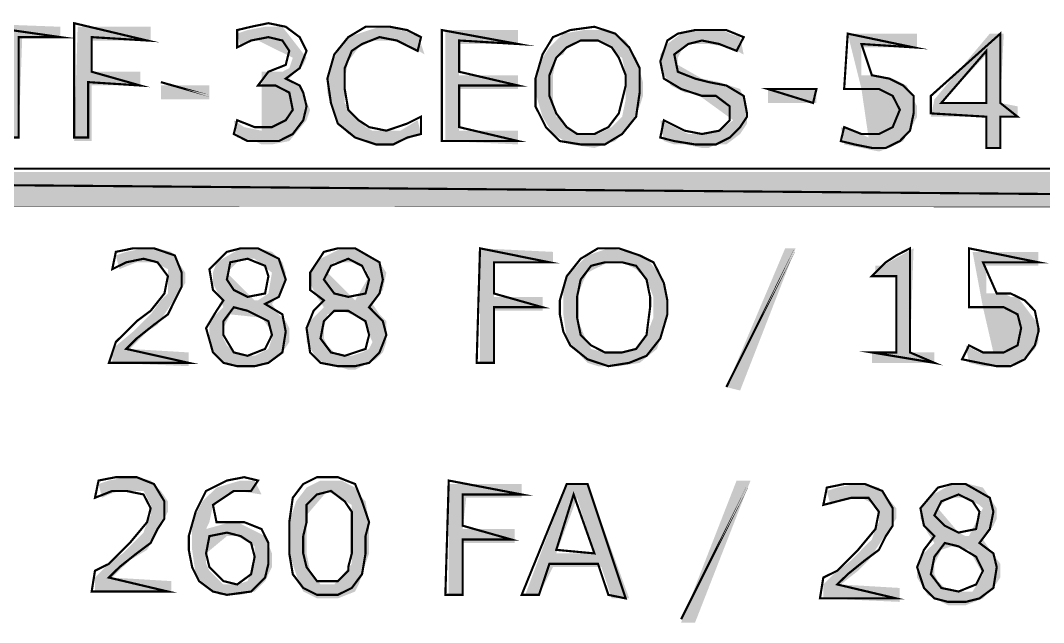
# Model space of a CAD drawing. Header units: millimetres. Extents: x 688550 to 690417, y 7458888 to 7459543.
# Drawn here: x 689739.6 to 689761.46, y 7459321.32 to 7459334.19 of the extents above; entities that cross this region are included whole.
import ezdxf

# ---------------------------------------------------------------- set-up
doc = ezdxf.new("R2010")
doc.units = ezdxf.units.MM
doc.header["$LTSCALE"] = 3
doc.header["$MEASUREMENT"] = 0
doc.layers.add('H', color=7, linetype='Continuous')
doc.layers.add('P', color=7, linetype='Continuous')

msp = doc.modelspace()

# ---------------------------------------------------------------- hatches: boundary and pattern name
at = {"layer": 'H', "linetype": 'Continuous'}
for points in [[(689739.272, 7459331.686), (689739.272, 7459333.833), (689738.458, 7459333.833), (689738.458, 7459334.131), (689740.457, 7459334.055), (689740.457, 7459333.833), (689739.642, 7459333.833), (689739.566, 7459331.686), (689739.272, 7459331.686)], [(689740.751, 7459331.611), (689740.826, 7459334.055), (689742.385, 7459334.055), (689742.385, 7459333.761), (689741.125, 7459333.761), (689741.125, 7459333.093), (689742.162, 7459333.093), (689742.162, 7459332.799), (689741.125, 7459332.799), (689741.125, 7459331.611), (689740.751, 7459331.611)], [(689744.753, 7459331.539), (689744.606, 7459331.611), (689744.233, 7459331.686), (689744.161, 7459332.056), (689744.384, 7459331.909), (689744.753, 7459331.833), (689744.753, 7459332.799), (689744.753, 7459333.093), (689744.976, 7459333.093), (689745.199, 7459333.093), (689745.346, 7459333.169), (689745.421, 7459333.392), (689744.678, 7459333.761), (689744.531, 7459333.761), (689744.308, 7459333.614), (689744.233, 7459333.908), (689744.455, 7459333.984), (689744.829, 7459334.055), (689745.052, 7459334.055), (689745.199, 7459334.055), (689745.715, 7459333.392), (689745.644, 7459333.24), (689745.493, 7459333.093), (689745.346, 7459332.946), (689745.421, 7459332.871), (689745.568, 7459332.799), (689745.791, 7459332.279), (689745.715, 7459332.056), (689745.346, 7459331.611), (689744.976, 7459331.539), (689744.753, 7459331.539)], [(689747.273, 7459331.539), (689746.975, 7459331.611), (689746.606, 7459331.762), (689746.459, 7459331.909), (689746.307, 7459332.132), (689746.236, 7459332.354), (689746.16, 7459332.648), (689746.16, 7459332.946), (689746.236, 7459333.24), (689746.459, 7459333.686), (689746.606, 7459333.833), (689746.828, 7459333.908), (689747.273, 7459334.055), (689747.496, 7459334.055), (689747.719, 7459333.984), (689748.088, 7459333.908), (689748.235, 7459333.463), (689747.866, 7459333.686), (689747.496, 7459333.761), (689747.273, 7459333.761), (689747.122, 7459333.761), (689746.975, 7459333.686), (689746.828, 7459333.614), (689746.606, 7459333.316), (689746.53, 7459332.946), (689746.53, 7459332.648), (689746.53, 7459332.426), (689746.753, 7459332.132), (689746.975, 7459331.909), (689747.122, 7459331.833), (689747.273, 7459331.833), (689747.496, 7459331.833), (689747.719, 7459331.833), (689748.088, 7459332.056), (689748.16, 7459331.762), (689747.567, 7459331.539), (689747.273, 7459331.539)], [(689750.234, 7459331.539), (689748.68, 7459331.611), (689748.68, 7459333.984), (689750.234, 7459333.984), (689750.234, 7459333.686), (689748.974, 7459333.686), (689748.974, 7459333.018), (689750.234, 7459333.018), (689750.234, 7459332.724), (689748.974, 7459332.724), (689748.974, 7459331.833), (689750.234, 7459331.833), (689750.234, 7459331.539)], [(689751.864, 7459331.464), (689751.347, 7459331.539), (689751.57, 7459331.762), (689751.94, 7459331.762), (689752.234, 7459331.909), (689752.309, 7459331.985), (689752.456, 7459332.132), (689752.532, 7459332.501), (689752.532, 7459332.724), (689752.532, 7459333.018), (689752.456, 7459333.392), (689752.309, 7459333.463), (689752.234, 7459333.614), (689751.94, 7459333.761), (689751.57, 7459333.761), (689751.272, 7459333.614), (689751.2, 7459333.463), (689751.049, 7459333.392), (689750.978, 7459333.018), (689750.978, 7459332.501), (689751.049, 7459332.132), (689751.2, 7459332.056), (689751.272, 7459331.909), (689751.57, 7459331.762), (689751.347, 7459331.539), (689750.978, 7459331.762), (689750.755, 7459332.132), (689750.604, 7459332.648), (689750.604, 7459332.871), (689750.68, 7459333.169), (689750.755, 7459333.392), (689750.902, 7459333.614), (689751.2, 7459333.908), (689751.641, 7459333.984), (689751.864, 7459333.984), (689752.162, 7459333.984), (689752.532, 7459333.761), (689752.754, 7459333.392), (689752.901, 7459332.871), (689752.901, 7459332.577), (689752.83, 7459332.354), (689752.607, 7459331.909), (689752.309, 7459331.611), (689752.087, 7459331.539), (689751.864, 7459331.464)], [(689754.161, 7459331.464), (689753.792, 7459331.539), (689753.569, 7459331.539), (689753.347, 7459331.611), (689753.271, 7459332.056), (689753.569, 7459331.909), (689753.867, 7459331.762), (689754.086, 7459331.762), (689754.308, 7459331.762), (689754.531, 7459331.833), (689754.829, 7459332.056), (689754.014, 7459332.648), (689753.792, 7459332.648), (689753.494, 7459332.799), (689753.271, 7459333.169), (689753.271, 7459333.463), (689753.422, 7459333.686), (689753.716, 7459333.908), (689754.014, 7459333.984), (689754.308, 7459333.984), (689754.607, 7459333.984), (689754.754, 7459333.908), (689754.976, 7459333.833), (689755.052, 7459333.463), (689754.754, 7459333.614), (689754.308, 7459333.686), (689754.086, 7459333.686), (689753.867, 7459333.686), (689753.716, 7459333.539), (689753.645, 7459333.392), (689753.645, 7459333.24), (689754.161, 7459332.946), (689754.531, 7459332.871), (689754.976, 7459332.724), (689755.123, 7459332.354), (689755.123, 7459332.132), (689755.123, 7459331.985), (689754.976, 7459331.762), (689754.682, 7459331.539), (689754.46, 7459331.539), (689754.308, 7459331.464), (689754.161, 7459331.464)], [(689757.941, 7459331.388), (689757.568, 7459331.464), (689757.198, 7459331.539), (689757.127, 7459331.909), (689757.421, 7459331.833), (689757.568, 7459331.762), (689757.719, 7459331.686), (689757.568, 7459332.724), (689757.274, 7459333.908), (689758.756, 7459333.908), (689758.756, 7459333.614), (689757.568, 7459333.614), (689757.568, 7459333.018), (689757.941, 7459333.018), (689758.088, 7459332.946), (689758.235, 7459332.946), (689758.534, 7459332.799), (689758.605, 7459332.648), (689758.756, 7459332.354), (689758.756, 7459332.132), (689758.681, 7459331.985), (689758.458, 7459331.611), (689758.311, 7459331.539), (689758.164, 7459331.464), (689757.941, 7459331.388)], [(689760.235, 7459331.464), (689760.235, 7459332.132), (689759.05, 7459332.132), (689759.126, 7459332.501), (689759.273, 7459332.426), (689760.235, 7459332.426), (689760.235, 7459333.463), (689759.273, 7459332.426), (689759.126, 7459332.501), (689760.31, 7459333.908), (689760.608, 7459333.908), (689760.533, 7459332.426), (689760.902, 7459332.354), (689760.902, 7459332.132), (689760.533, 7459332.132), (689760.533, 7459331.464), (689760.235, 7459331.464)], [(689742.603, 7459332.501), (689742.603, 7459332.799), (689743.64, 7459332.799), (689743.64, 7459332.501), (689742.603, 7459332.501)], [(689756.606, 7459332.426), (689755.568, 7459332.426), (689755.568, 7459332.724), (689756.606, 7459332.724), (689756.606, 7459332.426)], [(689794.019, 7459330.204), (689697.86, 7459330.947), (689794.019, 7459330.947), (689794.019, 7459330.204)], [(689697.86, 7459330.204), (689697.86, 7459330.947), (689794.019, 7459330.204), (689697.86, 7459330.204)], [(689743.199, 7459326.798), (689741.566, 7459326.869), (689741.566, 7459327.167), (689742.011, 7459327.537), (689742.233, 7459327.759), (689742.385, 7459327.906), (689742.603, 7459328.205), (689742.754, 7459328.352), (689742.754, 7459328.574), (689742.754, 7459328.721), (689742.754, 7459328.872), (689742.456, 7459329.019), (689742.233, 7459329.019), (689742.086, 7459329.019), (689741.717, 7459328.872), (689741.641, 7459329.166), (689741.864, 7459329.242), (689742.233, 7459329.318), (689742.532, 7459329.318), (689742.826, 7459329.242), (689743.124, 7459328.797), (689743.124, 7459328.574), (689742.532, 7459327.684), (689742.309, 7459327.537), (689741.939, 7459327.167), (689743.199, 7459327.092), (689743.199, 7459326.798)], [(689744.233, 7459326.798), (689743.939, 7459326.869), (689743.716, 7459327.092), (689743.64, 7459327.314), (689743.64, 7459327.612), (689743.64, 7459327.759), (689743.939, 7459328.058), (689744.086, 7459327.906), (689743.939, 7459327.612), (689743.939, 7459327.39), (689744.014, 7459327.243), (689744.161, 7459327.092), (689744.384, 7459327.02), (689744.606, 7459327.02), (689744.753, 7459327.092), (689744.9, 7459327.167), (689744.976, 7459327.39), (689744.976, 7459327.537), (689744.753, 7459327.835), (689744.086, 7459327.906), (689743.939, 7459328.058), (689743.863, 7459328.28), (689743.716, 7459328.574), (689743.716, 7459328.797), (689743.792, 7459329.019), (689744.308, 7459329.318), (689744.678, 7459329.318), (689744.976, 7459329.242), (689745.199, 7459329.019), (689745.27, 7459328.797), (689745.199, 7459328.427), (689744.976, 7459328.129), (689744.9, 7459328.352), (689744.976, 7459328.797), (689744.606, 7459329.095), (689744.384, 7459329.095), (689744.233, 7459329.019), (689744.014, 7459328.797), (689744.606, 7459328.205), (689744.678, 7459328.205), (689744.9, 7459328.352), (689744.976, 7459328.129), (689745.123, 7459327.906), (689745.27, 7459327.759), (689745.346, 7459327.612), (689745.346, 7459327.314), (689745.199, 7459327.092), (689745.052, 7459326.945), (689744.678, 7459326.798), (689744.233, 7459326.798)], [(689746.606, 7459326.722), (689746.383, 7459326.798), (689746.085, 7459326.869), (689745.938, 7459326.945), (689745.715, 7459327.314), (689745.715, 7459327.612), (689745.791, 7459327.759), (689746.085, 7459328.058), (689746.16, 7459327.906), (689746.085, 7459327.612), (689746.085, 7459327.39), (689746.16, 7459327.243), (689746.307, 7459327.092), (689746.459, 7459327.02), (689746.681, 7459327.02), (689746.9, 7459327.092), (689747.051, 7459327.167), (689747.122, 7459327.314), (689746.9, 7459327.835), (689746.459, 7459327.982), (689746.16, 7459327.906), (689746.085, 7459328.058), (689745.938, 7459328.28), (689745.791, 7459328.574), (689745.791, 7459328.797), (689745.938, 7459329.019), (689746.013, 7459329.095), (689746.459, 7459329.318), (689746.606, 7459329.318), (689746.753, 7459329.318), (689746.681, 7459329.019), (689746.53, 7459329.019), (689746.307, 7459329.019), (689746.16, 7459328.797), (689746.753, 7459328.205), (689746.753, 7459328.205), (689747.051, 7459328.721), (689746.975, 7459328.872), (689746.681, 7459329.019), (689746.753, 7459329.318), (689747.051, 7459329.166), (689747.273, 7459329.019), (689747.42, 7459328.797), (689747.345, 7459328.427), (689747.122, 7459328.129), (689747.273, 7459327.906), (689747.42, 7459327.759), (689747.42, 7459327.612), (689747.42, 7459327.314), (689747.345, 7459327.092), (689747.198, 7459326.945), (689747.051, 7459326.869), (689746.753, 7459326.722), (689746.606, 7459326.722)], [(689749.718, 7459326.869), (689749.42, 7459326.869), (689749.42, 7459329.318), (689750.978, 7459329.242), (689750.978, 7459329.019), (689749.718, 7459329.019), (689749.718, 7459328.28), (689750.755, 7459328.28), (689750.755, 7459327.982), (689749.718, 7459327.982), (689749.718, 7459326.869)], [(689752.162, 7459326.798), (689752.087, 7459327.092), (689752.456, 7459327.092), (689752.754, 7459327.167), (689752.901, 7459327.314), (689752.977, 7459327.465), (689753.124, 7459327.835), (689753.124, 7459328.28), (689752.977, 7459328.65), (689752.754, 7459328.872), (689752.456, 7459329.019), (689752.162, 7459329.019), (689751.864, 7459328.872), (689751.717, 7459328.797), (689751.641, 7459328.65), (689751.494, 7459328.28), (689751.494, 7459327.835), (689751.641, 7459327.465), (689751.717, 7459327.314), (689751.793, 7459327.167), (689752.087, 7459327.092), (689752.162, 7459326.798), (689751.94, 7459326.798), (689751.717, 7459326.869), (689751.57, 7459327.02), (689751.272, 7459327.39), (689751.2, 7459327.906), (689751.2, 7459328.058), (689751.2, 7459328.205), (689751.2, 7459328.427), (689751.272, 7459328.721), (689751.419, 7459328.872), (689751.717, 7459329.166), (689751.94, 7459329.242), (689752.162, 7459329.318), (689752.679, 7459329.242), (689752.901, 7459329.166), (689753.053, 7459329.019), (689753.347, 7459328.65), (689753.422, 7459328.205), (689753.422, 7459327.906), (689753.347, 7459327.612), (689753.2, 7459327.167), (689752.83, 7459326.869), (689752.385, 7459326.798), (689752.162, 7459326.798)], [(689754.976, 7459326.277), (689754.682, 7459326.352), (689755.938, 7459329.318), (689756.161, 7459329.318), (689754.976, 7459326.277)], [(689759.126, 7459326.869), (689757.79, 7459326.869), (689757.79, 7459327.092), (689758.311, 7459327.092), (689758.311, 7459328.721), (689757.866, 7459328.721), (689757.866, 7459328.944), (689758.013, 7459328.944), (689758.681, 7459329.318), (689758.605, 7459327.092), (689759.126, 7459327.092), (689759.126, 7459326.869)], [(689760.386, 7459326.798), (689760.163, 7459326.798), (689759.865, 7459326.869), (689759.794, 7459327.243), (689760.088, 7459327.092), (689760.386, 7459327.092), (689760.163, 7459328.058), (689759.941, 7459329.242), (689761.348, 7459329.242), (689761.348, 7459328.944), (689760.235, 7459328.944), (689760.235, 7459328.352), (689760.608, 7459328.352), (689760.755, 7459328.28), (689760.902, 7459328.28), (689761.348, 7459327.684), (689761.348, 7459327.537), (689761.348, 7459327.314), (689761.272, 7459327.167), (689761.201, 7459327.092), (689760.902, 7459326.869), (689760.608, 7459326.798), (689760.386, 7459326.798)], [(689742.826, 7459321.98), (689741.196, 7459321.98), (689741.196, 7459322.278), (689741.419, 7459322.501), (689741.566, 7459322.648), (689741.788, 7459322.795), (689742.011, 7459323.018), (689742.233, 7459323.24), (689742.309, 7459323.463), (689742.385, 7459323.61), (689742.385, 7459323.832), (689742.309, 7459323.984), (689742.233, 7459324.131), (689742.011, 7459324.131), (689741.717, 7459324.131), (689741.494, 7459324.055), (689741.347, 7459323.984), (689741.272, 7459324.278), (689741.494, 7459324.353), (689741.864, 7459324.425), (689742.086, 7459324.425), (689742.385, 7459324.353), (689742.603, 7459324.131), (689742.754, 7459323.908), (689742.754, 7459323.685), (689742.309, 7459322.871), (689741.939, 7459322.648), (689741.566, 7459322.278), (689742.826, 7459322.203), (689742.826, 7459321.98)], [(689744.086, 7459321.909), (689743.863, 7459321.909), (689743.569, 7459322.056), (689743.346, 7459322.35), (689743.271, 7459322.871), (689743.271, 7459323.018), (689743.271, 7459323.165), (689743.271, 7459323.463), (689743.493, 7459323.908), (689743.792, 7459324.202), (689744.308, 7459324.353), (689744.606, 7459324.353), (689744.753, 7459324.055), (689744.233, 7459324.131), (689743.939, 7459323.984), (689743.716, 7459323.832), (689743.64, 7459323.463), (689743.569, 7459323.316), (689744.086, 7459323.463), (689744.233, 7459323.463), (689744.233, 7459323.165), (689744.014, 7459323.165), (689743.569, 7459322.795), (689743.569, 7459322.572), (689743.64, 7459322.425), (689743.939, 7459322.131), (689744.086, 7459322.131), (689744.233, 7459322.131), (689744.455, 7459322.203), (689744.606, 7459322.572), (689744.606, 7459322.795), (689744.606, 7459322.946), (689744.233, 7459323.165), (689744.233, 7459323.463), (689744.829, 7459323.165), (689744.976, 7459322.795), (689744.976, 7459322.501), (689744.829, 7459322.203), (689744.606, 7459321.98), (689744.308, 7459321.909), (689744.086, 7459321.909)], [(689745.938, 7459321.833), (689745.644, 7459321.98), (689745.568, 7459322.131), (689745.493, 7459322.35), (689745.346, 7459322.795), (689745.346, 7459323.093), (689745.346, 7459323.463), (689745.493, 7459323.908), (689745.715, 7459324.202), (689746.013, 7459324.353), (689746.236, 7459324.353), (689746.16, 7459324.131), (689745.715, 7459323.61), (689745.715, 7459323.24), (689745.715, 7459322.795), (689745.791, 7459322.425), (689746.013, 7459322.131), (689746.085, 7459322.131), (689746.307, 7459322.131), (689746.681, 7459322.572), (689746.681, 7459323.018), (689746.681, 7459323.463), (689746.681, 7459323.832), (689746.16, 7459324.131), (689746.236, 7459324.353), (689746.459, 7459324.353), (689746.753, 7459324.202), (689746.828, 7459324.055), (689746.975, 7459323.908), (689747.051, 7459323.463), (689747.051, 7459323.093), (689747.051, 7459322.795), (689746.9, 7459322.35), (689746.828, 7459322.131), (689746.753, 7459321.98), (689746.383, 7459321.833), (689745.938, 7459321.833)], [(689753.716, 7459321.317), (689754.901, 7459324.353), (689755.199, 7459324.353), (689754.014, 7459321.317), (689753.716, 7459321.317)], [(689748.752, 7459321.909), (689748.752, 7459324.278), (689750.31, 7459324.278), (689750.31, 7459323.984), (689749.126, 7459323.984), (689749.05, 7459323.316), (689750.163, 7459323.316), (689750.163, 7459323.018), (689749.05, 7459323.018), (689749.05, 7459321.909), (689748.752, 7459321.909)], [(689752.607, 7459321.833), (689752.234, 7459321.833), (689752.015, 7459322.501), (689751.864, 7459322.795), (689751.494, 7459323.984), (689751.049, 7459322.795), (689751.864, 7459322.795), (689752.015, 7459322.501), (689750.978, 7459322.501), (689750.68, 7459321.909), (689750.386, 7459321.909), (689751.272, 7459324.278), (689751.717, 7459324.278), (689752.607, 7459321.833)], [(689758.387, 7459321.758), (689756.753, 7459321.833), (689756.753, 7459322.131), (689756.975, 7459322.35), (689757.349, 7459322.648), (689757.568, 7459322.871), (689757.79, 7459323.093), (689757.866, 7459323.316), (689757.941, 7459323.463), (689757.941, 7459323.685), (689757.866, 7459323.832), (689757.568, 7459323.984), (689757.421, 7459323.984), (689757.274, 7459323.984), (689757.051, 7459323.908), (689756.904, 7459323.832), (689756.828, 7459324.131), (689757.051, 7459324.202), (689757.421, 7459324.278), (689757.643, 7459324.278), (689757.941, 7459324.202), (689758.311, 7459323.761), (689758.311, 7459323.538), (689757.719, 7459322.648), (689757.496, 7459322.425), (689757.127, 7459322.131), (689758.387, 7459322.056), (689758.387, 7459321.758)], [(689759.42, 7459321.686), (689759.126, 7459321.833), (689758.979, 7459321.909), (689758.756, 7459322.278), (689758.756, 7459322.572), (689758.828, 7459322.724), (689759.126, 7459323.018), (689759.273, 7459322.871), (689759.126, 7459322.572), (689759.126, 7459322.35), (689759.201, 7459322.203), (689759.348, 7459322.056), (689759.495, 7459321.98), (689759.794, 7459321.98), (689759.941, 7459321.98), (689760.163, 7459322.35), (689759.865, 7459322.871), (689759.495, 7459322.946), (689759.273, 7459322.871), (689759.126, 7459323.018), (689758.979, 7459323.24), (689758.828, 7459323.538), (689758.828, 7459323.761), (689758.979, 7459323.984), (689759.495, 7459324.278), (689759.571, 7459323.984), (689759.42, 7459323.984), (689759.201, 7459323.761), (689759.642, 7459323.24), (689759.794, 7459323.165), (689759.865, 7459323.165), (689760.163, 7459323.761), (689760.088, 7459323.832), (689759.794, 7459323.984), (689759.571, 7459323.984), (689759.495, 7459324.278), (689759.865, 7459324.278), (689760.163, 7459324.202), (689760.31, 7459323.984), (689760.457, 7459323.761), (689760.457, 7459323.538), (689760.386, 7459323.387), (689760.163, 7459323.093), (689760.31, 7459322.871), (689760.533, 7459322.572), (689760.533, 7459322.278), (689760.386, 7459322.056), (689760.235, 7459321.909), (689760.163, 7459321.833), (689759.794, 7459321.686), (689759.42, 7459321.686)]]:
    msp.add_hatch(color=256, dxfattribs=at).paths.add_polyline_path(points)

# ---------------------------------------------------------------- linework, layer by layer
at = {"layer": 'P', "const_width": 0.0462}
for points in [[(689740.457, 7459333.833), (689738.382, 7459334.131), (689739.272, 7459333.833), (689739.272, 7459331.686), (689739.566, 7459331.686), (689739.566, 7459333.833), (689740.457, 7459333.833), (689740.457, 7459333.833)], [(689742.309, 7459333.761), (689740.751, 7459334.131), (689740.751, 7459331.686), (689741.049, 7459331.686), (689741.049, 7459332.871), (689742.162, 7459332.799), (689741.125, 7459333.093), (689741.125, 7459333.833), (689742.309, 7459333.761), (689742.309, 7459333.761)], [(689745.568, 7459332.799), (689745.27, 7459332.946), (689745.568, 7459333.169), (689745.715, 7459333.539), (689745.568, 7459333.833), (689745.27, 7459334.055), (689744.9, 7459334.131), (689744.531, 7459334.055), (689744.233, 7459333.984), (689744.233, 7459333.614), (689744.531, 7459333.761), (689744.9, 7459333.833), (689745.199, 7459333.761), (689745.346, 7459333.539), (689745.27, 7459333.24), (689744.9, 7459333.093), (689744.678, 7459332.799), (689745.052, 7459332.799), (689745.346, 7459332.648), (689745.421, 7459332.279), (689745.27, 7459332.056), (689744.976, 7459331.909), (689744.606, 7459331.909), (689744.233, 7459332.056), (689744.161, 7459331.762), (689744.455, 7459331.611), (689744.753, 7459331.611), (689745.123, 7459331.611), (689745.421, 7459331.762), (689745.644, 7459332.056), (689745.715, 7459332.354), (689745.644, 7459332.648), (689745.568, 7459332.799), (689745.568, 7459332.799)], [(689748.16, 7459331.762), (689748.16, 7459332.132), (689747.866, 7459331.985), (689747.42, 7459331.833), (689747.051, 7459331.909), (689746.828, 7459332.056), (689746.606, 7459332.279), (689746.53, 7459332.724), (689746.53, 7459333.169), (689746.681, 7459333.539), (689746.9, 7459333.686), (689747.273, 7459333.833), (689747.643, 7459333.761), (689748.088, 7459333.539), (689748.16, 7459333.833), (689747.866, 7459333.984), (689747.496, 7459334.055), (689746.975, 7459334.055), (689746.606, 7459333.833), (689746.307, 7459333.463), (689746.16, 7459332.946), (689746.236, 7459332.426), (689746.383, 7459331.985), (689746.753, 7459331.686), (689747.198, 7459331.539), (689747.567, 7459331.539), (689747.866, 7459331.686), (689748.16, 7459331.762), (689748.16, 7459331.762)], [(689750.234, 7459331.611), (689748.974, 7459331.909), (689748.974, 7459332.799), (689750.234, 7459332.799), (689748.974, 7459333.093), (689748.974, 7459333.761), (689750.234, 7459333.686), (689748.605, 7459333.984), (689748.605, 7459331.611), (689750.234, 7459331.611), (689750.234, 7459331.611)], [(689752.532, 7459333.686), (689752.309, 7459333.908), (689751.864, 7459334.055), (689751.347, 7459333.984), (689750.978, 7459333.833), (689750.755, 7459333.463), (689750.604, 7459332.946), (689750.604, 7459332.354), (689750.827, 7459331.909), (689751.125, 7459331.611), (689751.57, 7459331.539), (689752.087, 7459331.539), (689752.456, 7459331.762), (689752.754, 7459332.132), (689752.83, 7459332.648), (689752.83, 7459333.169), (689752.607, 7459333.614), (689752.532, 7459333.686), (689752.532, 7459333.686)], [(689755.123, 7459332.203), (689755.052, 7459332.577), (689754.682, 7459332.799), (689754.308, 7459332.871), (689754.014, 7459332.946), (689753.645, 7459333.093), (689753.569, 7459333.463), (689753.867, 7459333.686), (689754.161, 7459333.761), (689754.531, 7459333.686), (689754.901, 7459333.539), (689755.052, 7459333.833), (689754.682, 7459333.984), (689754.308, 7459333.984), (689754.014, 7459333.984), (689753.645, 7459333.908), (689753.422, 7459333.761), (689753.271, 7459333.316), (689753.347, 7459332.946), (689753.716, 7459332.724), (689754.161, 7459332.577), (689754.46, 7459332.577), (689754.754, 7459332.354), (689754.754, 7459332.056), (689754.531, 7459331.833), (689754.161, 7459331.762), (689753.792, 7459331.833), (689753.347, 7459332.056), (689753.271, 7459331.686), (689753.569, 7459331.611), (689754.014, 7459331.539), (689754.46, 7459331.539), (689754.754, 7459331.686), (689754.976, 7459331.909), (689755.123, 7459332.132), (689755.123, 7459332.203), (689755.123, 7459332.203)], [(689760.902, 7459332.132), (689760.533, 7459332.426), (689760.533, 7459333.908), (689759.05, 7459332.577), (689759.05, 7459332.203), (689760.235, 7459332.132), (689760.235, 7459331.464), (689760.533, 7459331.464), (689760.533, 7459332.132), (689760.902, 7459332.132), (689760.902, 7459332.132)], [(689752.532, 7459332.799), (689752.385, 7459332.203), (689752.162, 7459331.909), (689751.864, 7459331.762), (689751.494, 7459331.762), (689751.272, 7459331.909), (689751.049, 7459332.203), (689750.902, 7459332.577), (689750.902, 7459333.018), (689751.049, 7459333.392), (689751.272, 7459333.614), (689751.57, 7459333.761), (689751.94, 7459333.761), (689752.234, 7459333.614), (689752.385, 7459333.392), (689752.532, 7459333.018), (689752.532, 7459332.799), (689752.532, 7459332.799)], [(689758.681, 7459332.279), (689758.681, 7459332.577), (689758.458, 7459332.799), (689758.164, 7459332.946), (689757.79, 7459333.018), (689757.568, 7459333.686), (689758.681, 7459333.614), (689757.274, 7459333.908), (689757.198, 7459332.724), (689757.496, 7459332.724), (689757.941, 7459332.724), (689758.235, 7459332.577), (689758.387, 7459332.279), (689758.235, 7459331.909), (689757.941, 7459331.762), (689757.568, 7459331.762), (689757.198, 7459331.909), (689757.127, 7459331.611), (689757.421, 7459331.539), (689757.79, 7459331.464), (689758.088, 7459331.464), (689758.387, 7459331.611), (689758.605, 7459331.833), (689758.681, 7459332.203), (689758.681, 7459332.279), (689758.681, 7459332.279)], [(689760.235, 7459332.426), (689759.273, 7459332.426), (689760.235, 7459333.539), (689760.235, 7459332.426), (689760.235, 7459332.426)], [(689743.64, 7459332.577), (689742.603, 7459332.871), (689743.64, 7459332.577), (689743.64, 7459332.577)], [(689756.534, 7459332.426), (689756.606, 7459332.724), (689755.568, 7459332.724), (689756.534, 7459332.426), (689756.534, 7459332.426)], [(689794.019, 7459330.204), (689794.019, 7459331.019), (689697.86, 7459331.019), (689794.019, 7459330.204), (689794.019, 7459330.204)], [(689794.019, 7459330.204), (689697.86, 7459331.019), (689697.86, 7459330.204), (689794.019, 7459330.204), (689794.019, 7459330.204)], [(689743.199, 7459326.869), (689741.864, 7459327.167), (689742.086, 7459327.39), (689742.456, 7459327.684), (689742.754, 7459327.906), (689742.901, 7459328.205), (689743.048, 7459328.499), (689743.048, 7459328.797), (689742.901, 7459329.166), (689742.456, 7459329.318), (689742.011, 7459329.318), (689741.641, 7459329.242), (689741.566, 7459328.872), (689741.864, 7459329.019), (689742.233, 7459329.095), (689742.532, 7459329.019), (689742.754, 7459328.721), (689742.679, 7459328.352), (689742.385, 7459327.982), (689742.086, 7459327.759), (689741.864, 7459327.537), (689741.641, 7459327.314), (689741.494, 7459326.869), (689743.199, 7459326.869), (689743.199, 7459326.869)], [(689745.27, 7459327.537), (689745.199, 7459327.906), (689744.829, 7459328.129), (689745.123, 7459328.28), (689745.27, 7459328.65), (689745.123, 7459329.095), (689744.678, 7459329.318), (689744.308, 7459329.318), (689744.014, 7459329.242), (689743.64, 7459328.872), (689743.716, 7459328.427), (689743.939, 7459328.205), (689743.792, 7459327.982), (689743.569, 7459327.612), (689743.716, 7459327.092), (689743.939, 7459326.869), (689744.233, 7459326.798), (689744.606, 7459326.798), (689744.9, 7459326.869), (689745.199, 7459327.092), (689745.27, 7459327.537), (689745.27, 7459327.537)], [(689747.42, 7459327.465), (689747.345, 7459327.759), (689747.051, 7459328.058), (689747.273, 7459328.352), (689747.345, 7459328.65), (689747.273, 7459329.019), (689746.753, 7459329.318), (689746.383, 7459329.318), (689746.085, 7459329.242), (689745.791, 7459328.797), (689745.791, 7459328.427), (689746.085, 7459328.205), (689745.866, 7459327.982), (689745.715, 7459327.612), (689745.791, 7459327.092), (689746.013, 7459326.869), (689746.383, 7459326.798), (689746.753, 7459326.798), (689747.051, 7459326.869), (689747.273, 7459327.092), (689747.42, 7459327.465), (689747.42, 7459327.465)], [(689750.902, 7459329.019), (689749.42, 7459329.318), (689749.348, 7459326.869), (689749.718, 7459326.869), (689749.718, 7459328.058), (689750.755, 7459328.058), (689749.718, 7459328.352), (689749.718, 7459329.019), (689750.902, 7459329.019), (689750.902, 7459329.019)], [(689753.124, 7459329.019), (689752.83, 7459329.166), (689752.385, 7459329.318), (689751.94, 7459329.318), (689751.57, 7459329.095), (689751.272, 7459328.721), (689751.125, 7459328.205), (689751.125, 7459327.906), (689751.2, 7459327.537), (689751.347, 7459327.243), (689751.717, 7459326.945), (689752.162, 7459326.798), (689752.607, 7459326.869), (689752.977, 7459327.02), (689753.271, 7459327.39), (689753.422, 7459327.906), (689753.422, 7459328.205), (689753.347, 7459328.574), (689753.2, 7459328.872), (689753.124, 7459329.019), (689753.124, 7459329.019)], [(689756.161, 7459329.318), (689754.682, 7459326.352), (689756.161, 7459329.318), (689756.161, 7459329.318)], [(689759.126, 7459326.869), (689758.605, 7459327.092), (689758.605, 7459329.318), (689758.311, 7459329.166), (689758.088, 7459329.019), (689757.79, 7459328.721), (689758.311, 7459328.721), (689758.311, 7459327.092), (689757.79, 7459327.092), (689759.126, 7459326.869), (689759.126, 7459326.869)], [(689761.348, 7459327.612), (689761.272, 7459327.982), (689761.054, 7459328.205), (689760.755, 7459328.352), (689760.457, 7459328.352), (689760.163, 7459329.019), (689761.348, 7459329.019), (689759.865, 7459329.318), (689759.865, 7459328.058), (689760.163, 7459328.058), (689760.608, 7459328.058), (689760.902, 7459327.906), (689760.978, 7459327.612), (689760.902, 7459327.243), (689760.608, 7459327.092), (689760.163, 7459327.092), (689759.865, 7459327.243), (689759.718, 7459326.945), (689760.088, 7459326.869), (689760.457, 7459326.798), (689760.755, 7459326.798), (689761.054, 7459326.945), (689761.272, 7459327.243), (689761.348, 7459327.537), (689761.348, 7459327.612), (689761.348, 7459327.612)], [(689744.9, 7459328.721), (689744.829, 7459328.352), (689744.455, 7459328.28), (689744.161, 7459328.427), (689744.014, 7459328.65), (689744.086, 7459329.019), (689744.455, 7459329.095), (689744.829, 7459328.944), (689744.9, 7459328.721), (689744.9, 7459328.721)], [(689747.051, 7459328.65), (689746.975, 7459328.352), (689746.606, 7459328.28), (689746.307, 7459328.352), (689746.085, 7459328.65), (689746.236, 7459328.944), (689746.606, 7459329.095), (689746.9, 7459328.944), (689747.051, 7459328.65), (689747.051, 7459328.65)], [(689753.053, 7459328.058), (689752.977, 7459327.465), (689752.754, 7459327.167), (689752.456, 7459327.092), (689752.087, 7459327.092), (689751.793, 7459327.243), (689751.57, 7459327.465), (689751.494, 7459327.835), (689751.494, 7459328.28), (689751.57, 7459328.65), (689751.793, 7459328.944), (689752.087, 7459329.019), (689752.456, 7459329.019), (689752.754, 7459328.944), (689752.977, 7459328.65), (689753.053, 7459328.28), (689753.053, 7459328.058), (689753.053, 7459328.058)], [(689744.976, 7459327.465), (689744.829, 7459327.167), (689744.455, 7459327.02), (689744.161, 7459327.092), (689743.939, 7459327.465), (689743.939, 7459327.759), (689744.161, 7459328.058), (689744.455, 7459327.982), (689744.9, 7459327.759), (689744.976, 7459327.465), (689744.976, 7459327.465)], [(689747.051, 7459327.465), (689746.975, 7459327.167), (689746.53, 7459327.02), (689746.236, 7459327.092), (689746.013, 7459327.39), (689746.085, 7459327.759), (689746.307, 7459327.982), (689746.606, 7459327.982), (689746.975, 7459327.759), (689747.051, 7459327.465), (689747.051, 7459327.465)], [(689742.754, 7459321.98), (689741.494, 7459322.278), (689741.717, 7459322.501), (689742.086, 7459322.795), (689742.385, 7459323.018), (689742.532, 7459323.316), (689742.679, 7459323.538), (689742.679, 7459323.908), (689742.456, 7459324.278), (689742.086, 7459324.425), (689741.641, 7459324.425), (689741.272, 7459324.353), (689741.196, 7459323.984), (689741.566, 7459324.131), (689741.864, 7459324.131), (689742.233, 7459324.055), (689742.385, 7459323.761), (689742.309, 7459323.463), (689741.939, 7459323.018), (689741.717, 7459322.795), (689741.494, 7459322.572), (689741.196, 7459322.425), (689741.125, 7459321.98), (689742.754, 7459321.98), (689742.754, 7459321.98)], [(689744.9, 7459322.724), (689744.9, 7459323.018), (689744.753, 7459323.316), (689744.384, 7459323.463), (689744.086, 7459323.463), (689743.792, 7459323.463), (689743.716, 7459323.832), (689744.161, 7459324.131), (689744.531, 7459324.131), (689744.678, 7459324.353), (689744.384, 7459324.425), (689744.014, 7459324.353), (689743.569, 7459324.131), (689743.346, 7459323.685), (689743.199, 7459323.165), (689743.199, 7459322.871), (689743.271, 7459322.501), (689743.418, 7459322.203), (689743.716, 7459321.98), (689744.014, 7459321.909), (689744.531, 7459321.98), (689744.829, 7459322.278), (689744.9, 7459322.572), (689744.9, 7459322.724), (689744.9, 7459322.724)], [(689746.975, 7459323.165), (689747.051, 7459323.463), (689746.9, 7459323.908), (689746.753, 7459324.278), (689746.383, 7459324.425), (689745.938, 7459324.425), (689745.644, 7459324.278), (689745.421, 7459323.984), (689745.346, 7459323.463), (689745.346, 7459323.165), (689745.346, 7459322.795), (689745.421, 7459322.35), (689745.644, 7459322.056), (689745.938, 7459321.909), (689746.383, 7459321.909), (689746.681, 7459322.056), (689746.9, 7459322.35), (689746.975, 7459322.795), (689746.975, 7459323.165), (689746.975, 7459323.165)], [(689750.31, 7459324.055), (689748.752, 7459324.353), (689748.68, 7459321.909), (689749.05, 7459321.909), (689749.05, 7459323.093), (689750.087, 7459323.093), (689749.05, 7459323.387), (689749.05, 7459324.055), (689750.31, 7459324.055), (689750.31, 7459324.055)], [(689755.199, 7459324.353), (689753.716, 7459321.388), (689755.199, 7459324.353), (689755.199, 7459324.353)], [(689746.606, 7459322.425), (689746.383, 7459322.203), (689745.938, 7459322.203), (689745.715, 7459322.501), (689745.644, 7459322.795), (689745.644, 7459323.165), (689745.715, 7459323.463), (689745.715, 7459323.832), (689745.938, 7459324.055), (689746.236, 7459324.131), (689746.53, 7459323.908), (689746.681, 7459323.685), (689746.681, 7459323.24), (689746.681, 7459322.795), (689746.606, 7459322.501), (689746.606, 7459322.425), (689746.606, 7459322.425)], [(689752.532, 7459321.833), (689751.717, 7459324.278), (689751.272, 7459324.278), (689750.31, 7459321.909), (689750.68, 7459321.909), (689750.902, 7459322.572), (689751.94, 7459322.572), (689752.162, 7459321.909), (689752.532, 7459321.833), (689752.532, 7459321.833)], [(689751.864, 7459322.795), (689751.049, 7459322.871), (689751.419, 7459324.055), (689751.864, 7459322.795), (689751.864, 7459322.795)], [(689758.311, 7459321.833), (689757.051, 7459322.131), (689757.274, 7459322.35), (689757.643, 7459322.648), (689757.941, 7459322.871), (689758.088, 7459323.165), (689758.235, 7459323.387), (689758.235, 7459323.761), (689758.013, 7459324.131), (689757.643, 7459324.278), (689757.198, 7459324.278), (689756.828, 7459324.202), (689756.753, 7459323.832), (689757.051, 7459323.908), (689757.349, 7459323.984), (689757.719, 7459323.984), (689757.941, 7459323.685), (689757.866, 7459323.316), (689757.496, 7459322.871), (689757.274, 7459322.648), (689757.051, 7459322.425), (689756.753, 7459322.278), (689756.681, 7459321.833), (689758.311, 7459321.833), (689758.311, 7459321.833)], [(689760.457, 7459322.501), (689760.386, 7459322.795), (689760.088, 7459323.018), (689760.31, 7459323.316), (689760.386, 7459323.685), (689760.31, 7459323.984), (689759.794, 7459324.278), (689759.495, 7459324.278), (689759.201, 7459324.202), (689758.828, 7459323.761), (689758.903, 7459323.387), (689759.126, 7459323.165), (689758.903, 7459322.871), (689758.756, 7459322.501), (689758.903, 7459322.056), (689759.126, 7459321.833), (689759.42, 7459321.758), (689759.794, 7459321.758), (689760.088, 7459321.833), (689760.386, 7459322.056), (689760.457, 7459322.501), (689760.457, 7459322.501)], [(689760.088, 7459323.685), (689760.016, 7459323.316), (689759.642, 7459323.24), (689759.348, 7459323.387), (689759.126, 7459323.61), (689759.273, 7459323.908), (689759.642, 7459324.055), (689759.941, 7459323.908), (689760.088, 7459323.685), (689760.088, 7459323.685)], [(689744.606, 7459322.724), (689744.531, 7459322.35), (689744.233, 7459322.131), (689743.939, 7459322.203), (689743.64, 7459322.501), (689743.569, 7459322.795), (689743.64, 7459323.165), (689744.014, 7459323.24), (689744.308, 7459323.165), (689744.531, 7459323.018), (689744.606, 7459322.724), (689744.606, 7459322.724)], [(689760.163, 7459322.425), (689760.016, 7459322.131), (689759.642, 7459321.98), (689759.273, 7459322.056), (689759.05, 7459322.35), (689759.126, 7459322.724), (689759.348, 7459323.018), (689759.642, 7459322.946), (689760.016, 7459322.724), (689760.163, 7459322.425), (689760.163, 7459322.425)]]:
    msp.add_lwpolyline(points, dxfattribs=at)

doc.saveas('drawing.dxf')
